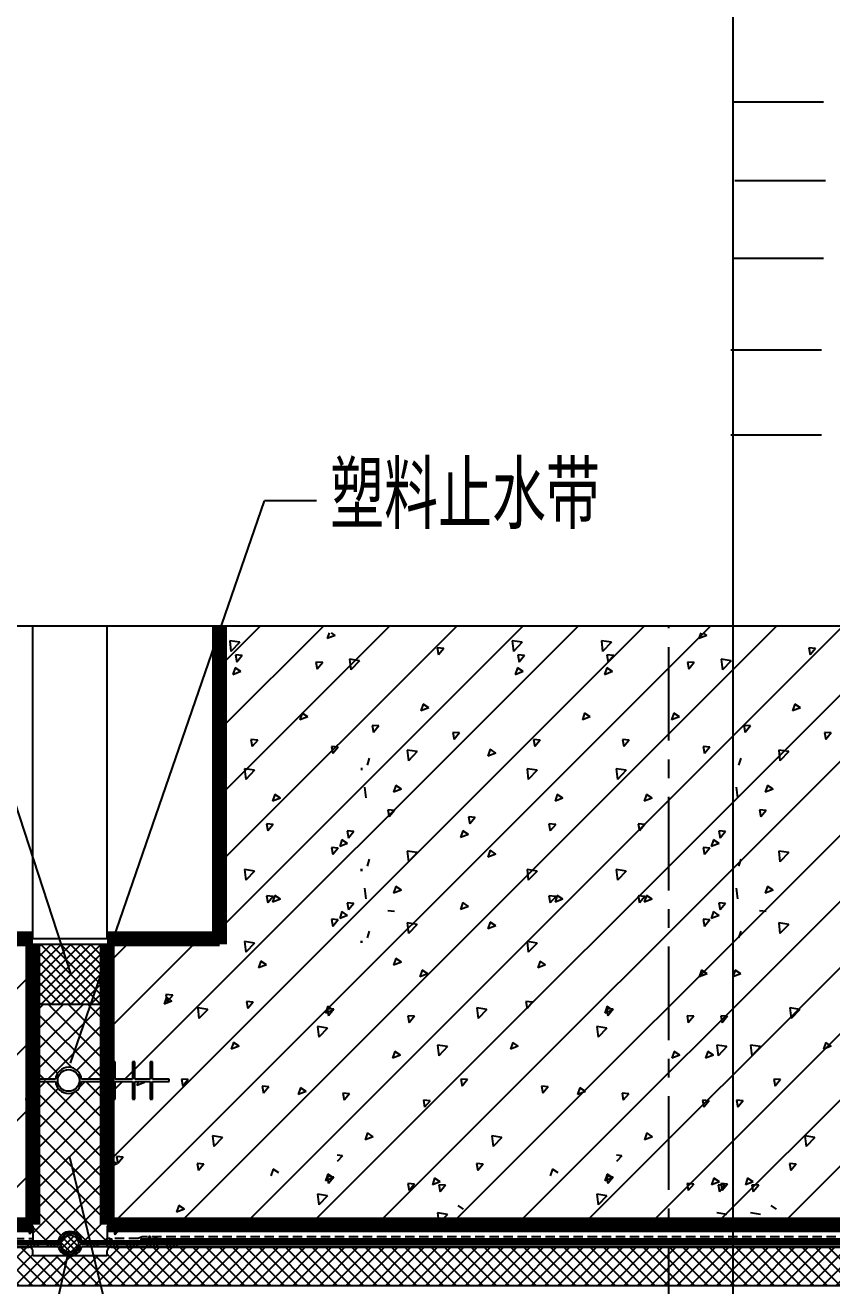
# Model space of a CAD drawing. Extents: x -542930 to 249594, y -301235 to 84515.
# Drawn here: x 184227 to 194995, y -227398 to -210562 of the extents above; entities that cross this region are included whole.
import ezdxf

# ---------------------------------------------------------------- set-up
doc = ezdxf.new("R2010")
doc.units = 0
doc.header["$LTSCALE"] = 1000
doc.header["$MEASUREMENT"] = 0
doc.linetypes.add('CENTER', pattern=[2, 1.25, -0.25, 0.25, -0.25])
doc.linetypes.add('HIDDEN', pattern=[0.375, 0.25, -0.125])
for name, color, linetype in [('A-CH-TEXT', 2, 'CONTINUOUS'), ('A-GRID', 1, 'CENTER'), ('CLOUD', 2, 'CONTINUOUS'), ('DRAW', 7, 'CONTINUOUS'), ('HATCH', 2, 'CONTINUOUS'), ('MEM', 4, 'CONTINUOUS'), ('PUB_DIM', 3, 'CONTINUOUS'), ('TEXT', 7, 'CONTINUOUS'), ('WALL', 255, 'CONTINUOUS')]:
    doc.layers.add(name, color=color, linetype=linetype)
doc.styles.add('HZXY', font='romans.shx', dxfattribs={"width": 0.8, "bigfont": 'hztxt.shx'})

msp = doc.modelspace()

# ---------------------------------------------------------------- hatches: boundary and pattern name
at = {"layer": 'PUB_DIM'}
h = msp.add_hatch(dxfattribs=at)
h.set_pattern_fill('ANSI37', color=256, scale=1000, style=0)
h.set_pattern_definition([(45, (-808568.98, -426327.95), (-88.388348, 88.388348), []), (135, (-808568.98, -426327.95), (-88.388348, -88.388348), [])])
h.paths.add_polyline_path([(179843.006, -226882.702), (176820.792, -226882.702), (176820.792, -227397.702), (184700.152, -227397.702), (184790.764, -226997.702), (184328.898, -226997.702), (184328.898, -226932.702, 0.414213562), (184278.898, -226882.702)])
h.paths.add_polyline_path([(185370.792, -226882.702, 0.414213562), (185320.792, -226932.702), (185320.792, -226997.702), (185137.506, -226997.702), (185233.97, -227397.702), (185320.792, -227397.702), (189901.501, -227397.702), (192820.792, -227397.702), (192820.792, -226882.702)])
h.paths.add_polyline_path([(196548.174, -227397.702), (196548.174, -226882.702), (193673.407, -226882.702), (193673.407, -227397.702)])
h.paths.add_polyline_path([(192820.792, -226882.702), (192820.792, -227397.702), (193673.407, -227397.702), (193673.407, -226882.702)])
h.paths.add_polyline_path([(185137.506, -226997.702), (184842.41, -226997.702, -0.055228438), (184806.557, -226997.702), (184790.764, -226997.702), (184700.152, -227397.702), (185233.97, -227397.702)])

# ---------------------------------------------------------------- linework, layer by layer
at = {"layer": 'A-GRID'}
msp.add_line((192820.792, -234116.717, 0), (192820.792, -218584.071, 0), dxfattribs=at)
at = {"layer": 'CLOUD'}
for p, q in [((184797.676, -226723.75, 0), (184709.615, -226811.81, 0)), ((184876.065, -226733.749, 0), (184719.614, -226890.2, 0)), ((184734.593, -226761.771, 0), (184898.444, -226925.622, 0)), ((184921.994, -226776.209, 0), (184762.074, -226936.128, 0)), ((184787.671, -226726.461, 0), (184933.754, -226872.544, 0)), ((184897.681, -226748.083, 0), (184912.132, -226762.534, 0)), ((184707.654, -226823.221, 0), (184836.994, -226952.561, 0)), ((184938.779, -226847.811, 0), (184833.677, -226952.913, 0))]:
    msp.add_line(p, q, dxfattribs=at)
at = {"layer": 'DRAW'}
for p, q in [((188714.335, -220481.108), (188714.335, -220511.108)), ((193675.495, -220481.108), (193675.495, -220511.108)), ((188714.335, -221829.221), (188714.335, -221859.221)), ((193675.495, -221829.221), (193675.495, -221859.221)), ((188714.335, -222789.115), (188714.335, -222819.115)), ((184257.121, -224640.335), (184257.121, -224405.335)), ((185396.308, -224405.335), (185396.308, -224640.335)), ((185426.308, -224405.335), (185396.308, -224405.335)), ((185426.308, -224640.335), (185426.308, -224405.335)), ((185691.308, -224405.335), (185661.308, -224405.335)), ((185661.308, -224405.335), (185661.308, -224640.335)), ((185691.308, -224640.335), (185691.308, -224405.335)), ((185896.308, -224405.335), (185896.308, -224640.335)), ((185926.308, -224405.335), (185896.308, -224405.335)), ((185926.308, -224640.335), (185926.308, -224405.335)), ((184631.031, -224640.335), (184257.121, -224640.335)), ((184257.121, -224905.335), (184257.121, -224670.335)), ((184257.121, -224670.335), (184631.031, -224670.335)), ((185396.308, -224640.335), (184979.743, -224640.335)), ((184979.743, -224670.335), (185396.308, -224670.335)), ((185396.308, -224670.335), (185396.308, -224905.335)), ((185661.308, -224640.335), (185426.308, -224640.335)), ((185426.308, -224905.335), (185426.308, -224670.335)), ((185426.308, -224670.335), (185661.308, -224670.335)), ((185661.308, -224670.335), (185661.308, -224905.335)), ((185896.308, -224640.335), (185691.308, -224640.335)), ((185691.308, -224905.335), (185691.308, -224670.335)), ((185691.308, -224670.335), (185896.308, -224670.335)), ((185896.308, -224670.335), (185896.308, -224905.335)), ((186147.458, -224640.335), (185926.308, -224640.335)), ((185926.308, -224670.335), (186147.458, -224670.335)), ((185926.308, -224905.335), (185926.308, -224670.335)), ((186147.458, -224670.335), (186147.458, -224640.335)), ((184227.121, -224905.335), (184257.121, -224905.335)), ((185396.308, -224905.335), (185426.308, -224905.335)), ((185661.308, -224905.335), (185691.308, -224905.335)), ((185896.308, -224905.335), (185926.308, -224905.335)), ((172637.325, -226597.702), (184328.898, -226597.702)), ((185320.792, -226597.702), (196548.174, -226597.702)), ((172637.325, -226882.702), (184278.898, -226882.702)), ((184328.898, -226997.702), (184328.898, -226932.702)), ((185320.792, -226997.702), (185320.792, -226932.702)), ((185370.792, -226882.702), (196548.174, -226882.702)), ((185320.792, -226997.702), (184328.898, -226997.702)), ((196548.174, -227397.702), (172637.325, -227397.702))]:
    msp.add_line(p, q, dxfattribs=at)
at = {"layer": 'DRAW', "ltscale": 10}
for p, q in [((186820.792, -222763.469, 0), (182820.792, -222763.469, 0)), ((185320.792, -222838.469), (184328.898, -222838.469)), ((185320.792, -223639.264), (184328.898, -223639.264))]:
    msp.add_line(p, q, dxfattribs=at)
at = {"layer": 'DRAW', "linetype": 'HIDDEN', "ltscale": 0.5}
for p, q in [((183900.721, -226766.128), (184321.863, -226766.128)), ((185737.075, -226766.164), (185338.098, -226766.164)), ((185788.794, -226744.023), (185737.075, -226766.164)), ((196548.174, -226744.023), (185788.794, -226744.023))]:
    msp.add_line(p, q, dxfattribs=at)
at = {"layer": 'DRAW'}
for points in [[(188714.335, -221859.221), (188714.335, -221829.221)], [(193675.495, -221859.221), (193675.495, -221829.221)], [(188714.335, -222819.115), (188714.335, -222789.115)]]:
    msp.add_lwpolyline(points, dxfattribs=at)
msp.add_circle((184805.387, -224655.335, 0), 145, dxfattribs=at)
for centre, radius, start, end in [((184805.387, -224655.335, 0), 175, 4.9171003, 175.0828997), ((184805.387, -224655.335, 0), 175, 184.9171003, 355.0828997), ((184278.898, -226932.702, 0), 50, 0, 90), ((185370.792, -226932.702, 0), 50, 90, 180)]:
    msp.add_arc(centre, radius, start, end, dxfattribs=at)
at = {"layer": 'HATCH', "ltscale": 10}
for p, q in [((192495.413, -218584.071, 0), (185320.792, -225758.691, 0)), ((193379.296, -218584.071, 0), (185380.665, -226582.702, 0)), ((185691.308, -224504.292), (191611.529, -218584.071)), ((186264.549, -226582.702), (194263.18, -218584.071)), ((190875.919, -218584.071, 0), (186820.792, -222639.197, 0)), ((189992.035, -218584.071, 0), (186820.792, -221755.314, 0)), ((187368.891, -218584.071, 0), (186820.792, -219132.169, 0)), ((188211.376, -218584.071, 0), (186820.792, -219974.655, 0)), ((189095.26, -218584.071, 0), (186820.792, -220858.538, 0)), ((195147.063, -218584.071, 0), (187148.432, -226582.702, 0)), ((196030.947, -218584.071, 0), (188032.316, -226582.702, 0)), ((188284.256, -218679.242), (188259.835, -218752.022)), ((188364.891, -218711.733), (188316.721, -218679.242)), ((193245.416, -218679.242), (193220.995, -218752.022)), ((193326.051, -218711.733), (193277.881, -218679.242)), ((186957.13, -218782.051), (186973.703, -218924.505)), ((187090.564, -218802.769), (186957.159, -218782.079)), ((187090.564, -218802.769), (186973.731, -218924.534)), ((188364.891, -218711.733), (188259.864, -218752.049)), ((190727.354, -218782.051), (190743.927, -218924.505)), ((190860.788, -218802.769), (190727.383, -218782.079)), ((190860.788, -218802.769), (190743.955, -218924.534)), ((191918.29, -218782.051), (191934.862, -218924.505)), ((192051.724, -218802.769), (191918.318, -218782.079)), ((192051.724, -218802.769), (191934.891, -218924.534)), ((193326.051, -218711.733), (193221.023, -218752.049)), ((187032.633, -218972.846), (187049.977, -219066.87)), ((187122.319, -218980.719), (187032.662, -218972.875)), ((187122.319, -218980.719), (187050.006, -219066.899)), ((188557.992, -219030.33), (188574.564, -219172.785)), ((188691.425, -219051.048), (188558.02, -219030.358)), ((196548.174, -218950.727, 0), (188916.199, -226582.702, 0)), ((189726.967, -218878.717), (189744.311, -218972.741)), ((189816.653, -218886.591), (189726.995, -218878.747)), ((189816.653, -218886.591), (189744.339, -218972.771)), ((190802.857, -218972.846), (190820.201, -219066.87)), ((190892.543, -218980.719), (190802.886, -218972.875)), ((190892.543, -218980.719), (190820.23, -219066.899)), ((191993.793, -218972.846), (192011.137, -219066.87)), ((192083.479, -218980.719), (191993.821, -218972.875)), ((192083.479, -218980.719), (192011.165, -219066.899)), ((193519.151, -219030.33), (193535.724, -219172.785)), ((193652.585, -219051.048), (193519.18, -219030.358)), ((194688.127, -218878.717), (194705.471, -218972.741)), ((194777.812, -218886.591), (194688.155, -218878.747)), ((194777.813, -218886.591), (194705.499, -218972.771)), ((187029.916, -219145.174), (186999.502, -219235.817)), ((187104.558, -219195.53), (186999.53, -219235.846)), ((187104.558, -219195.53), (187029.944, -219145.202)), ((188108.523, -219066.975), (188125.867, -219160.999)), ((188198.209, -219074.847), (188108.552, -219067.003)), ((188198.209, -219074.847), (188125.896, -219161.027)), ((188691.425, -219051.048), (188574.593, -219172.812)), ((190800.14, -219145.174), (190769.725, -219235.817)), ((190874.782, -219195.53), (190769.754, -219235.846)), ((190874.782, -219195.53), (190800.168, -219145.202)), ((191991.076, -219145.174), (191960.661, -219235.817)), ((192065.717, -219195.53), (191960.69, -219235.846)), ((192065.717, -219195.53), (191991.104, -219145.202)), ((193069.683, -219066.975), (193087.027, -219160.999)), ((193159.369, -219074.847), (193069.712, -219067.003)), ((193159.369, -219074.847), (193087.056, -219161.027)), ((193652.585, -219051.048), (193535.752, -219172.812)), ((189539.806, -219628.969), (189509.391, -219719.613)), ((189614.448, -219679.326), (189509.42, -219719.643)), ((189614.448, -219679.326), (189539.835, -219628.999)), ((194500.966, -219628.969), (194470.551, -219719.613)), ((194575.608, -219679.326), (194470.58, -219719.643)), ((194575.608, -219679.326), (194500.994, -219628.999)), ((187925.276, -219749.103), (187894.862, -219839.746)), ((187999.918, -219799.458), (187894.891, -219839.774)), ((187999.918, -219799.458), (187925.305, -219749.131)), ((191695.5, -219749.103), (191665.086, -219839.746)), ((191770.142, -219799.458), (191665.114, -219839.774)), ((191770.142, -219799.458), (191695.529, -219749.131)), ((192886.436, -219749.103), (192856.021, -219839.746)), ((192961.078, -219799.458), (192856.05, -219839.774)), ((192961.078, -219799.458), (192886.465, -219749.131)), ((188859.203, -219912.876), (188876.547, -220006.9)), ((188948.89, -219920.751), (188859.232, -219912.907)), ((188948.89, -219920.751), (188876.576, -220006.931)), ((196548.174, -219937.873, 0), (189889.711, -226596.336, 0)), ((189935.093, -220007.005), (189952.437, -220101.029)), ((190024.78, -220014.879), (189935.122, -220007.035)), ((190024.78, -220014.879), (189952.466, -220101.059)), ((193820.363, -219912.876), (193837.706, -220006.9)), ((193910.049, -219920.751), (193820.392, -219912.907)), ((193910.049, -219920.751), (193837.736, -220006.931)), ((194896.253, -220007.005), (194913.597, -220101.029)), ((194985.939, -220014.879), (194896.282, -220007.035)), ((194985.94, -220014.879), (194913.626, -220101.059)), ((187240.759, -220101.134), (187258.103, -220195.158)), ((187330.446, -220109.007), (187240.789, -220101.163)), ((187330.446, -220109.007), (187258.133, -220195.187)), ((188316.65, -220195.263), (188333.993, -220289.287)), ((188406.336, -220203.135), (188316.679, -220195.291)), ((188406.336, -220203.135), (188334.023, -220289.315)), ((191010.983, -220101.134), (191028.327, -220195.158)), ((191100.67, -220109.007), (191011.013, -220101.163)), ((191100.67, -220109.007), (191028.357, -220195.187)), ((192201.919, -220101.134), (192219.263, -220195.158)), ((192291.606, -220109.007), (192201.948, -220101.163)), ((192291.606, -220109.007), (192219.292, -220195.187)), ((193277.809, -220195.263), (193295.153, -220289.287)), ((193367.496, -220203.135), (193277.839, -220195.291)), ((193367.496, -220203.135), (193295.183, -220289.315)), ((188820.636, -220353.032), (188790.222, -220443.675)), ((189325.36, -220243.227), (189341.933, -220385.682)), ((189458.795, -220263.947), (189325.39, -220243.257)), ((189458.795, -220263.947), (189341.962, -220385.712)), ((190435.166, -220232.898), (190404.752, -220323.542)), ((190509.809, -220283.255), (190404.781, -220323.571)), ((190509.809, -220283.255), (190435.195, -220232.927)), ((193781.796, -220353.032), (193751.381, -220443.675)), ((194286.52, -220243.227), (194303.092, -220385.682)), ((194419.955, -220263.947), (194286.549, -220243.257)), ((194419.955, -220263.947), (194303.122, -220385.712)), ((187155.998, -220491.507), (187172.57, -220633.962)), ((187289.433, -220512.225), (187156.027, -220491.536)), ((187289.433, -220512.225), (187172.6, -220633.99)), ((190926.222, -220491.507), (190942.794, -220633.962)), ((191059.656, -220512.225), (190926.251, -220491.536)), ((191059.656, -220512.225), (190942.824, -220633.99)), ((192117.157, -220491.507), (192133.73, -220633.962)), ((192250.592, -220512.225), (192117.187, -220491.536)), ((192250.592, -220512.225), (192133.759, -220633.99)), ((189174.832, -220716.694), (189144.418, -220807.338)), ((189249.475, -220767.052), (189174.862, -220716.724)), ((194135.992, -220716.694), (194105.577, -220807.338)), ((194210.635, -220767.052), (194136.021, -220716.724)), ((187560.302, -220836.828), (187529.888, -220927.471)), ((187634.945, -220887.183), (187529.918, -220927.5)), ((187634.945, -220887.183), (187560.332, -220836.856)), ((188756.859, -220739.787), (188773.431, -220882.241)), ((189249.475, -220767.052), (189144.447, -220807.368)), ((196548.174, -220821.756, 0), (190773.595, -226596.336, 0)), ((191330.526, -220836.828), (191300.112, -220927.471)), ((191405.169, -220887.183), (191300.141, -220927.5)), ((191405.169, -220887.183), (191330.556, -220836.856)), ((192521.462, -220836.828), (192491.047, -220927.471)), ((192596.105, -220887.183), (192491.077, -220927.5)), ((192596.105, -220887.183), (192521.492, -220836.856)), ((193718.019, -220739.787), (193734.591, -220882.241)), ((194210.635, -220767.052), (194105.607, -220807.368)), ((189067.329, -221041.165), (189084.673, -221135.189)), ((189157.017, -221049.039), (189067.359, -221041.195)), ((189157.017, -221049.039), (189084.703, -221135.219)), ((194028.489, -221041.165), (194045.833, -221135.189)), ((194118.176, -221049.039), (194028.519, -221041.195)), ((194118.176, -221049.039), (194045.863, -221135.219)), ((187448.886, -221229.423), (187466.229, -221323.447)), ((187538.573, -221237.295), (187448.916, -221229.451)), ((190143.219, -221135.294), (190160.563, -221229.318)), ((190232.907, -221143.167), (190143.249, -221135.323)), ((190232.907, -221143.167), (190160.593, -221229.347)), ((191219.109, -221229.423), (191236.453, -221323.447)), ((191308.797, -221237.295), (191219.14, -221229.451)), ((192410.045, -221229.423), (192427.389, -221323.447)), ((192499.733, -221237.295), (192410.075, -221229.451)), ((187538.573, -221237.295), (187466.26, -221323.475)), ((188524.776, -221323.552), (188542.12, -221417.576)), ((188614.463, -221331.424), (188524.806, -221323.58)), ((188614.463, -221331.424), (188542.15, -221417.604)), ((190070.192, -221320.623), (190039.778, -221411.267)), ((190144.836, -221370.98), (190039.808, -221411.296)), ((190144.836, -221370.98), (190070.222, -221320.652)), ((191308.797, -221237.295), (191236.484, -221323.475)), ((192499.733, -221237.295), (192427.419, -221323.475)), ((193485.935, -221323.552), (193503.279, -221417.576)), ((193575.623, -221331.424), (193485.966, -221323.58)), ((193575.623, -221331.424), (193503.31, -221417.604)), ((188316.65, -221543.377), (188333.993, -221637.401)), ((188406.336, -221551.248), (188316.679, -221543.404)), ((188406.336, -221551.248), (188334.023, -221637.428)), ((188455.662, -221440.757), (188425.248, -221531.4)), ((188530.306, -221491.111), (188425.278, -221531.428)), ((188530.306, -221491.111), (188455.693, -221440.784)), ((193277.809, -221543.377), (193295.153, -221637.401)), ((193367.496, -221551.248), (193277.839, -221543.404)), ((193367.496, -221551.248), (193295.183, -221637.428)), ((193416.822, -221440.757), (193386.408, -221531.4)), ((193491.466, -221491.111), (193386.438, -221531.428)), ((193491.466, -221491.111), (193416.852, -221440.784)), ((188820.636, -221701.145), (188790.222, -221791.789)), ((189325.36, -221591.341), (189341.933, -221733.795)), ((189458.795, -221612.06), (189325.39, -221591.37)), ((189458.795, -221612.06), (189341.962, -221733.825)), ((190435.166, -221581.012), (190404.752, -221671.655)), ((190509.809, -221631.368), (190404.781, -221671.684)), ((190509.809, -221631.368), (190435.195, -221581.041)), ((196548.174, -221705.64, 0), (191657.478, -226596.336, 0)), ((193781.796, -221701.145), (193751.381, -221791.789)), ((194286.52, -221591.341), (194303.092, -221733.795)), ((194419.955, -221612.06), (194286.549, -221591.37)), ((194419.955, -221612.06), (194303.122, -221733.825)), ((187155.998, -221839.62), (187172.57, -221982.075)), ((187289.433, -221860.339), (187156.027, -221839.649)), ((187289.433, -221860.339), (187172.6, -221982.103)), ((190926.222, -221839.62), (190942.794, -221982.075)), ((191059.656, -221860.339), (190926.251, -221839.649)), ((191059.656, -221860.339), (190942.824, -221982.103)), ((192117.157, -221839.62), (192133.73, -221982.075)), ((192250.592, -221860.339), (192117.187, -221839.649)), ((192250.592, -221860.339), (192133.759, -221982.103)), ((189174.832, -222064.807), (189144.418, -222155.451)), ((189249.475, -222115.165), (189174.862, -222064.837)), ((194135.992, -222064.807), (194105.577, -222155.451)), ((194210.635, -222115.165), (194136.021, -222064.837)), ((187448.886, -222189.317), (187466.229, -222283.341)), ((187538.573, -222197.19), (187448.916, -222189.346)), ((187538.573, -222197.19), (187466.26, -222283.37)), ((187560.302, -222184.941), (187529.888, -222275.584)), ((187634.945, -222235.296), (187529.918, -222275.613)), ((187634.945, -222235.296), (187560.332, -222184.969)), ((188756.859, -222087.9), (188773.431, -222230.354)), ((189249.475, -222115.165), (189144.447, -222155.481)), ((191219.109, -222189.317), (191236.453, -222283.341)), ((191308.797, -222197.19), (191219.14, -222189.346)), ((191308.797, -222197.19), (191236.484, -222283.37)), ((191330.526, -222184.941), (191300.112, -222275.584)), ((191405.169, -222235.296), (191300.141, -222275.613)), ((191405.169, -222235.296), (191330.556, -222184.969)), ((192410.045, -222189.317), (192427.389, -222283.341)), ((192499.733, -222197.19), (192410.075, -222189.346)), ((192499.733, -222197.19), (192427.419, -222283.37)), ((192521.462, -222184.941), (192491.047, -222275.584)), ((192596.105, -222235.296), (192491.077, -222275.613)), ((192596.105, -222235.296), (192521.492, -222184.969)), ((193718.019, -222087.9), (193734.591, -222230.354)), ((194210.635, -222115.165), (194105.607, -222155.481)), ((188455.662, -222400.651), (188425.248, -222491.295)), ((188530.306, -222451.006), (188455.693, -222400.678)), ((188524.776, -222283.446), (188542.12, -222377.47)), ((188614.463, -222291.318), (188524.806, -222283.474)), ((188614.463, -222291.318), (188542.15, -222377.498)), ((189157.017, -222397.152), (189067.359, -222389.308)), ((190070.192, -222280.518), (190039.778, -222371.161)), ((190144.836, -222330.874), (190039.808, -222371.191)), ((190144.836, -222330.874), (190070.222, -222280.547)), ((193416.822, -222400.651), (193386.408, -222491.295)), ((193491.466, -222451.006), (193416.852, -222400.678)), ((193485.935, -222283.446), (193503.279, -222377.47)), ((193575.623, -222291.318), (193485.966, -222283.474)), ((193575.623, -222291.318), (193503.31, -222377.498)), ((194118.176, -222397.152), (194028.519, -222389.308)), ((188316.65, -222503.271), (188333.993, -222597.295)), ((188406.336, -222511.143), (188316.679, -222503.299)), ((188406.336, -222511.143), (188334.023, -222597.323)), ((188530.306, -222451.006), (188425.278, -222491.322)), ((189325.36, -222551.235), (189341.933, -222693.69)), ((189458.795, -222571.954), (189325.39, -222551.264)), ((189458.795, -222571.954), (189341.962, -222693.719)), ((190435.166, -222540.906), (190404.752, -222631.55)), ((190509.809, -222591.262), (190435.195, -222540.935)), ((193277.809, -222503.271), (193295.153, -222597.295)), ((193367.496, -222511.143), (193277.839, -222503.299)), ((193367.496, -222511.143), (193295.183, -222597.323)), ((193491.466, -222451.006), (193386.438, -222491.322)), ((194286.52, -222551.235), (194303.092, -222693.69)), ((194419.955, -222571.954), (194286.549, -222551.264)), ((194419.955, -222571.954), (194303.122, -222693.719)), ((188820.636, -222661.039), (188790.222, -222751.683)), ((190509.809, -222591.262), (190404.781, -222631.579)), ((196548.174, -222589.523, 0), (192541.362, -226596.336, 0)), ((193781.796, -222661.039), (193751.381, -222751.683)), ((180961.248, -226582.702), (184705.481, -222838.469)), ((186473.248, -222838.469, 0), (185320.792, -223990.924, 0)), ((185589.364, -222838.469, 0), (185320.792, -223107.041, 0)), ((187155.998, -222799.514), (187172.57, -222941.969)), ((187289.433, -222820.233), (187156.027, -222799.543)), ((187289.433, -222820.233), (187172.6, -222941.998)), ((190926.222, -222799.514), (190942.794, -222941.969)), ((191059.656, -222820.233), (190926.251, -222799.543)), ((191059.656, -222820.233), (190942.824, -222941.998)), ((187371.862, -223060.872, 0), (187341.447, -223151.515, 0)), ((187446.504, -223111.223, 0), (187371.89, -223060.896, 0)), ((189174.832, -223024.702), (189144.418, -223115.345)), ((189249.475, -223075.059), (189144.447, -223115.375)), ((189249.475, -223075.059), (189174.862, -223024.732)), ((191099.856, -223060.872, 0), (191069.441, -223151.515, 0)), ((191174.498, -223111.223, 0), (191099.884, -223060.896, 0)), ((187446.504, -223111.223, 0), (187341.476, -223151.54, 0)), ((189527.556, -223181.005, 0), (189497.141, -223271.649, 0)), ((189602.198, -223231.355, 0), (189497.17, -223271.671, 0)), ((189602.198, -223231.355, 0), (189527.584, -223181.028, 0)), ((191174.498, -223111.223, 0), (191069.47, -223151.54, 0)), ((193255.55, -223181.005, 0), (193225.136, -223271.649, 0)), ((193330.192, -223231.355, 0), (193225.164, -223271.671, 0)), ((193330.192, -223231.355, 0), (193255.578, -223181.028, 0)), ((193706.28, -223181.005, 0), (193675.865, -223271.649, 0)), ((193780.921, -223231.355, 0), (193675.894, -223271.671, 0)), ((193780.921, -223231.355, 0), (193706.308, -223181.028, 0)), ((186111.528, -223544.667, 0), (186081.114, -223635.311, 0)), ((186106.418, -223508.589, 0), (186123.762, -223602.613, 0)), ((186196.104, -223516.459, 0), (186106.447, -223508.615, 0)), ((186186.17, -223595.02, 0), (186111.557, -223544.693, 0)), ((186196.104, -223516.459, 0), (186123.791, -223602.639, 0)), ((196548.174, -223473.407, 0), (193411.611, -226609.97, 0)), ((186186.17, -223595.02, 0), (186081.142, -223635.336, 0)), ((186529.938, -223686.116, 0), (186546.511, -223828.571, 0)), ((186663.373, -223706.832, 0), (186529.967, -223686.142, 0)), ((186663.373, -223706.832, 0), (186546.54, -223828.596, 0)), ((187182.308, -223602.718, 0), (187199.652, -223696.742, 0)), ((187271.994, -223610.587, 0), (187182.337, -223602.743, 0)), ((187271.994, -223610.587, 0), (187199.681, -223696.767, 0)), ((188267.222, -223664.801, 0), (188236.808, -223755.444, 0)), ((188341.864, -223715.152, 0), (188236.836, -223755.468, 0)), ((188258.198, -223696.847, 0), (188275.542, -223790.871, 0)), ((188347.885, -223704.715, 0), (188258.227, -223696.871, 0)), ((188341.864, -223715.152, 0), (188267.251, -223664.824, 0)), ((188347.885, -223704.715, 0), (188275.571, -223790.895, 0)), ((190257.932, -223686.116, 0), (190274.505, -223828.571, 0)), ((190391.367, -223706.832, 0), (190257.961, -223686.142, 0)), ((190391.367, -223706.832, 0), (190274.534, -223828.596, 0)), ((190910.302, -223602.718, 0), (190927.646, -223696.742, 0)), ((190999.988, -223610.587, 0), (190910.331, -223602.743, 0)), ((190999.989, -223610.587, 0), (190927.675, -223696.767, 0)), ((191995.216, -223664.801, 0), (191964.802, -223755.444, 0)), ((192069.858, -223715.152, 0), (191964.83, -223755.468, 0)), ((191986.192, -223696.847, 0), (192003.536, -223790.871, 0)), ((192075.879, -223704.715, 0), (191986.221, -223696.871, 0)), ((192069.858, -223715.152, 0), (191995.245, -223664.824, 0)), ((192075.879, -223704.715, 0), (192003.565, -223790.895, 0)), ((194436.656, -223686.116, 0), (194453.228, -223828.571, 0)), ((194570.09, -223706.832, 0), (194436.685, -223686.142, 0)), ((194570.09, -223706.832, 0), (194453.257, -223828.596, 0)), ((189334.089, -223790.976, 0), (189351.432, -223885, 0)), ((189423.775, -223798.843, 0), (189334.117, -223790.999, 0)), ((189423.775, -223798.843, 0), (189351.461, -223885.023, 0)), ((193062.083, -223790.976, 0), (193079.426, -223885, 0)), ((193151.769, -223798.843, 0), (193062.112, -223790.999, 0)), ((193151.769, -223798.843, 0), (193079.455, -223885.023, 0)), ((193512.812, -223790.976, 0), (193530.156, -223885, 0)), ((193602.499, -223798.843, 0), (193512.841, -223790.999, 0)), ((193602.499, -223798.843, 0), (193530.185, -223885.023, 0)), ((188130.8, -223934.396, 0), (188147.372, -224076.851, 0)), ((188264.234, -223955.11, 0), (188130.829, -223934.42, 0)), ((188264.234, -223955.11, 0), (188147.401, -224076.875, 0)), ((191858.794, -223934.396, 0), (191875.366, -224076.851, 0)), ((191992.228, -223955.11, 0), (191858.823, -223934.42, 0)), ((191992.228, -223955.11, 0), (191875.395, -224076.875, 0)), ((184328.898, -224098.936, 0), (184007.121, -224420.712, 0)), ((187006.888, -224148.596, 0), (186976.474, -224239.24, 0)), ((187081.531, -224198.948, 0), (186976.503, -224239.265, 0)), ((187081.531, -224198.948, 0), (187006.917, -224148.621, 0)), ((189731.661, -224182.675, 0), (189748.233, -224325.13, 0)), ((189865.096, -224203.389, 0), (189731.691, -224182.699, 0)), ((189865.096, -224203.389, 0), (189748.263, -224325.154, 0)), ((190734.882, -224148.596, 0), (190704.468, -224239.24, 0)), ((190809.525, -224198.948, 0), (190704.497, -224239.265, 0)), ((190809.525, -224198.948, 0), (190734.911, -224148.621, 0)), ((193459.655, -224182.675, 0), (193476.227, -224325.13, 0)), ((193593.09, -224203.389, 0), (193459.685, -224182.699, 0)), ((193593.09, -224203.389, 0), (193476.257, -224325.154, 0)), ((193910.385, -224182.675, 0), (193926.957, -224325.13, 0)), ((194043.819, -224203.389, 0), (193910.414, -224182.699, 0)), ((194043.819, -224203.389, 0), (193926.987, -224325.154, 0)), ((194913.606, -224148.596, 0), (194883.191, -224239.24, 0)), ((194988.248, -224198.948, 0), (194883.22, -224239.265, 0)), ((194988.248, -224198.948, 0), (194913.635, -224148.621, 0)), ((189162.582, -224268.73, 0), (189132.168, -224359.373, 0)), ((189237.225, -224319.08, 0), (189132.197, -224359.396, 0)), ((189237.225, -224319.08, 0), (189162.611, -224268.753, 0)), ((192890.576, -224268.73, 0), (192860.162, -224359.373, 0)), ((192965.219, -224319.08, 0), (192860.191, -224359.396, 0)), ((192965.219, -224319.08, 0), (192890.605, -224268.753, 0)), ((193341.306, -224268.73, 0), (193310.891, -224359.373, 0)), ((193415.948, -224319.08, 0), (193310.921, -224359.396, 0)), ((193415.948, -224319.08, 0), (193341.335, -224268.753, 0)), ((196548.174, -224357.29, 0), (194295.494, -226609.97, 0)), ((185555.266, -224640.335), (185661.308, -224534.292)), ((185426.308, -224769.292), (185525.266, -224670.335)), ((185733.823, -224670.335, 0), (185716.14, -224723.036, 0)), ((185821.197, -224682.745, 0), (185716.169, -224723.061, 0)), ((185746.554, -224632.392, 0), (185743.889, -224640.335, 0)), ((185758.321, -224640.335, 0), (185746.584, -224632.418, 0)), ((185821.197, -224682.745, 0), (185802.798, -224670.335, 0)), ((186314.544, -224636.878, 0), (186331.888, -224730.902, 0)), ((186404.231, -224644.747, 0), (186314.574, -224636.903, 0)), ((186404.231, -224644.747, 0), (186331.918, -224730.927, 0)), ((187390.434, -224731.007, 0), (187407.778, -224825.031, 0)), ((187480.121, -224738.875, 0), (187390.464, -224731.031, 0)), ((187480.121, -224738.875, 0), (187407.808, -224825.055, 0)), ((187902.248, -224752.525, 0), (187871.834, -224843.169, 0)), ((187976.891, -224802.877, 0), (187902.278, -224752.549, 0)), ((190042.538, -224636.878, 0), (190059.882, -224730.902, 0)), ((190132.225, -224644.747, 0), (190042.568, -224636.903, 0)), ((190132.225, -224644.747, 0), (190059.912, -224730.927, 0)), ((191118.428, -224731.007, 0), (191135.772, -224825.031, 0)), ((191208.115, -224738.875, 0), (191118.458, -224731.031, 0)), ((191208.116, -224738.875, 0), (191135.802, -224825.055, 0)), ((191630.242, -224752.525, 0), (191599.828, -224843.169, 0)), ((191704.885, -224802.877, 0), (191630.272, -224752.549, 0)), ((194221.262, -224636.878, 0), (194238.606, -224730.902, 0)), ((194310.949, -224644.747, 0), (194221.291, -224636.903, 0)), ((194310.949, -224644.747, 0), (194238.635, -224730.927, 0)), ((185320.792, -224874.808), (185396.308, -224799.292)), ((187976.891, -224802.877, 0), (187871.863, -224843.193, 0)), ((188466.324, -224825.136, 0), (188483.668, -224919.16, 0)), ((188556.012, -224833.003, 0), (188466.354, -224825.159, 0)), ((188556.012, -224833.003, 0), (188483.698, -224919.183, 0)), ((189542.215, -224919.265, 0), (189559.559, -225013.289, 0)), ((189631.902, -224927.132, 0), (189542.244, -224919.288, 0)), ((189631.902, -224927.132, 0), (189559.588, -225013.312, 0)), ((191704.885, -224802.877, 0), (191599.857, -224843.193, 0)), ((192194.319, -224825.136, 0), (192211.662, -224919.16, 0)), ((192284.006, -224833.003, 0), (192194.348, -224825.159, 0)), ((192284.006, -224833.003, 0), (192211.692, -224919.183, 0)), ((193270.209, -224919.265, 0), (193287.553, -225013.289, 0)), ((193359.896, -224927.132, 0), (193270.239, -224919.288, 0)), ((193359.896, -224927.132, 0), (193287.582, -225013.312, 0)), ((193720.938, -224919.265, 0), (193738.282, -225013.289, 0)), ((193810.626, -224927.132, 0), (193720.968, -224919.288, 0)), ((193810.626, -224927.132, 0), (193738.312, -225013.312, 0)), ((184328.898, -224982.819, 0), (182729.015, -226582.702, 0)), ((186728.806, -225395.573, 0), (186745.378, -225538.027, 0)), ((186862.241, -225416.288, 0), (186728.836, -225395.598, 0)), ((186862.241, -225416.288, 0), (186745.408, -225538.053, 0)), ((188797.608, -225356.454, 0), (188767.194, -225447.098, 0)), ((188872.252, -225406.805, 0), (188767.224, -225447.121, 0)), ((188872.252, -225406.805, 0), (188797.638, -225356.478, 0)), ((190456.8, -225395.573, 0), (190473.372, -225538.027, 0)), ((190590.235, -225416.288, 0), (190456.83, -225395.598, 0)), ((190590.235, -225416.288, 0), (190473.402, -225538.053, 0)), ((192525.602, -225356.454, 0), (192495.188, -225447.098, 0)), ((192600.246, -225406.805, 0), (192495.218, -225447.121, 0)), ((192600.246, -225406.805, 0), (192525.632, -225356.478, 0)), ((194635.523, -225395.573, 0), (194652.096, -225538.027, 0)), ((194768.959, -225416.288, 0), (194635.554, -225395.598, 0)), ((194768.959, -225416.288, 0), (194652.126, -225538.053, 0)), ((185381.58, -225720.117, 0), (185351.166, -225810.761, 0)), ((185456.224, -225770.47, 0), (185351.196, -225810.787, 0)), ((185456.224, -225770.47, 0), (185381.611, -225720.143, 0)), ((185446.78, -225671.037, 0), (185464.124, -225765.061, 0)), ((185536.468, -225678.907, 0), (185446.81, -225671.063, 0)), ((185536.468, -225678.907, 0), (185464.154, -225765.087, 0)), ((186522.67, -225765.166, 0), (186540.014, -225859.19, 0)), ((186612.358, -225773.035, 0), (186522.701, -225765.191, 0)), ((186612.358, -225773.035, 0), (186540.045, -225859.215, 0)), ((188463.103, -225664.567, 0), (188391.639, -225653.483, 0)), ((188463.103, -225664.567, 0), (188391.639, -225739.047, 0)), ((190250.664, -225765.166, 0), (190268.008, -225859.19, 0)), ((190340.352, -225773.035, 0), (190250.695, -225765.191, 0)), ((190340.352, -225773.035, 0), (190268.039, -225859.215, 0)), ((192191.097, -225664.567, 0), (192119.633, -225653.483, 0)), ((192191.097, -225664.567, 0), (192119.633, -225739.047, 0)), ((194429.388, -225765.166, 0), (194446.732, -225859.19, 0)), ((194519.076, -225773.035, 0), (194429.418, -225765.191, 0)), ((194519.076, -225773.035, 0), (194446.762, -225859.215, 0)), ((183612.898, -226582.702), (184328.898, -225866.702)), ((187537.274, -225840.25, 0), (187506.86, -225930.894, 0)), ((187611.918, -225890.602, 0), (187537.305, -225840.274, 0)), ((188267.222, -225905.82, 0), (188236.808, -225996.464, 0)), ((188258.198, -225937.867, 0), (188275.542, -226031.891, 0)), ((188347.885, -225945.735, 0), (188258.227, -225937.891, 0)), ((188341.864, -225956.171, 0), (188267.251, -225905.844, 0)), ((191265.268, -225840.25, 0), (191234.854, -225930.894, 0)), ((191339.912, -225890.602, 0), (191265.299, -225840.274, 0)), ((191995.216, -225905.82, 0), (191964.802, -225996.464, 0)), ((191986.192, -225937.867, 0), (192003.536, -226031.891, 0)), ((192075.879, -225945.735, 0), (191986.221, -225937.891, 0)), ((192069.858, -225956.171, 0), (191995.245, -225905.844, 0)), ((188341.864, -225956.171, 0), (188236.836, -225996.488, 0)), ((188347.885, -225945.735, 0), (188275.571, -226031.915, 0)), ((189334.089, -226031.996, 0), (189351.432, -226126.02, 0)), ((189423.775, -226039.863, 0), (189334.117, -226032.019, 0)), ((189423.775, -226039.863, 0), (189351.461, -226126.043, 0)), ((189692.968, -225960.383, 0), (189662.554, -226051.027, 0)), ((189767.612, -226010.733, 0), (189662.585, -226051.05, 0)), ((189767.612, -226010.733, 0), (189692.999, -225960.406, 0)), ((189750.341, -226047.553, 0), (189767.685, -226141.577, 0)), ((189840.029, -226055.42, 0), (189750.371, -226047.576, 0)), ((189840.029, -226055.42, 0), (189767.715, -226141.6, 0)), ((192069.858, -225956.171, 0), (191964.83, -225996.488, 0)), ((192075.879, -225945.735, 0), (192003.565, -226031.915, 0)), ((193062.083, -226031.996, 0), (193079.426, -226126.02, 0)), ((193151.769, -226039.863, 0), (193062.112, -226032.019, 0)), ((193151.769, -226039.863, 0), (193079.455, -226126.043, 0)), ((193420.962, -225960.383, 0), (193390.548, -226051.027, 0)), ((193495.606, -226010.733, 0), (193390.579, -226051.05, 0)), ((193495.606, -226010.733, 0), (193420.993, -225960.406, 0)), ((193478.335, -226047.553, 0), (193495.679, -226141.577, 0)), ((193568.023, -226055.42, 0), (193478.366, -226047.576, 0)), ((193568.023, -226055.42, 0), (193495.709, -226141.6, 0)), ((193512.812, -226031.996, 0), (193530.156, -226126.02, 0)), ((193602.499, -226039.863, 0), (193512.841, -226032.019, 0)), ((193602.499, -226039.863, 0), (193530.185, -226126.043, 0)), ((193871.692, -225960.383, 0), (193841.278, -226051.027, 0)), ((193946.336, -226010.733, 0), (193841.308, -226051.05, 0)), ((193946.336, -226010.733, 0), (193871.723, -225960.406, 0)), ((193929.064, -226047.553, 0), (193946.408, -226141.577, 0)), ((194018.753, -226055.42, 0), (193929.095, -226047.576, 0)), ((194018.753, -226055.42, 0), (193946.439, -226141.6, 0)), ((188130.8, -226175.415, 0), (188147.372, -226317.87, 0)), ((188264.234, -226196.13, 0), (188130.829, -226175.44, 0)), ((188264.234, -226196.13, 0), (188147.401, -226317.895, 0)), ((191858.794, -226175.415, 0), (191875.366, -226317.87, 0)), ((191992.228, -226196.13, 0), (191858.823, -226175.44, 0)), ((191992.228, -226196.13, 0), (191875.395, -226317.895, 0)), ((186276.94, -226324.046, 0), (186246.526, -226414.69, 0)), ((186351.585, -226374.398, 0), (186246.557, -226414.715, 0)), ((186351.585, -226374.398, 0), (186276.971, -226324.071, 0)), ((189731.661, -226423.695, 0), (189748.233, -226566.15, 0)), ((189865.096, -226444.408, 0), (189731.691, -226423.718, 0)), ((189865.096, -226444.408, 0), (189748.263, -226566.173, 0)), ((190079.579, -226374.398, 0), (190004.965, -226324.071, 0)), ((193593.09, -226444.408, 0), (193459.685, -226423.718, 0)), ((194043.819, -226444.408, 0), (193910.414, -226423.718, 0)), ((194258.302, -226374.398, 0), (194183.689, -226324.071, 0)), ((184328.898, -226597.702, 0), (184328.898, -226797.702, 0)), ((185320.792, -226597.702, 0), (185320.792, -226797.702, 0)), ((186295.788, -226597.702, 0), (186294.887, -226600.387, 0)), ((186301.979, -226597.702, 0), (186294.918, -226600.412, 0)), ((189162.582, -226509.749, 0), (189132.168, -226600.393, 0)), ((189237.225, -226560.099, 0), (189132.197, -226600.416, 0)), ((189237.225, -226560.099, 0), (189162.611, -226509.772, 0)), ((184280.158, -226679.049, 0), (184285.939, -226710.391, 0)), ((184310.075, -226681.691, 0), (184280.189, -226679.076, 0)), ((184310.075, -226681.691, 0), (184285.97, -226710.418, 0)), ((184699.645, -226777.586, 0), (184654.53, -226822.702, 0)), ((184728.918, -226704.119, 0), (184692.699, -226740.338, 0)), ((184802.644, -226674.587, 0), (184766.166, -226711.065, 0)), ((184846.776, -226674.649, 0), (184823.305, -226698.121, 0)), ((184936.358, -226717.65, 0), (184918.673, -226735.335, 0)), ((184956.936, -226741.266, 0), (184938.97, -226759.232, 0)), ((184973.046, -226769.351, 0), (184953.87, -226788.526, 0)), ((185356.048, -226773.178, 0), (185360.571, -226797.702, 0)), ((185385.965, -226775.819, 0), (185356.079, -226773.204, 0)), ((185385.965, -226775.819, 0), (185367.603, -226797.702, 0)), ((185415.748, -226670.543, 0), (185421.273, -226718.028, 0)), ((185460.248, -226677.466, 0), (185415.78, -226670.569, 0)), ((185460.248, -226677.466, 0), (185421.304, -226718.054, 0)), ((185759.384, -226822.702), (185809.384, -226772.702)), ((185806.183, -226772.702, 0), (185831.183, -226797.702, 0)), ((185853.578, -226772.702, 0), (185828.578, -226797.702, 0)), ((185850.378, -226772.702, 0), (185875.378, -226797.702, 0)), ((185897.772, -226772.702, 0), (185872.772, -226797.702, 0)), ((185884.913, -226731.438, 0), (185874.775, -226761.652, 0)), ((185909.816, -226748.239, 0), (185874.806, -226761.678, 0)), ((185909.816, -226748.239, 0), (185884.945, -226731.463, 0)), ((185891.966, -226822.702), (185941.966, -226772.702)), ((185894.572, -226772.702, 0), (185919.572, -226797.702, 0)), ((185936.161, -226822.702), (185986.161, -226772.702)), ((185938.766, -226772.702, 0), (185963.766, -226797.702, 0)), ((185949.369, -226753.303, 0), (185951.626, -226772.702, 0)), ((185993.869, -226760.225, 0), (185949.4, -226753.329, 0)), ((185980.355, -226822.702), (186030.355, -226772.702)), ((185993.869, -226760.225, 0), (185981.898, -226772.702, 0)), ((185982.96, -226772.702, 0), (186007.96, -226797.702, 0)), ((186024.549, -226822.702), (186074.549, -226772.702)), ((186027.154, -226772.702, 0), (186052.154, -226797.702, 0)), ((186071.349, -226772.702, 0), (186096.349, -226797.702, 0)), ((186118.743, -226772.702, 0), (186093.743, -226797.702, 0)), ((186115.543, -226772.702, 0), (186140.543, -226797.702, 0)), ((186162.937, -226772.702, 0), (186137.937, -226797.702, 0)), ((186157.131, -226822.702), (186207.131, -226772.702)), ((186159.737, -226772.702, 0), (186184.737, -226797.702, 0)), ((186201.326, -226822.702), (186251.326, -226772.702)), ((186203.931, -226772.702, 0), (186228.931, -226797.702, 0)), ((186245.52, -226822.702), (186295.52, -226772.702)), ((186248.125, -226772.702, 0), (186273.125, -226797.702, 0)), ((186289.714, -226822.702), (186339.714, -226772.702)), ((186292.319, -226772.702, 0), (186317.319, -226797.702, 0)), ((186336.514, -226772.702, 0), (186361.514, -226797.702, 0)), ((184275.976, -226847.702, 0), (184250.976, -226872.702, 0)), ((184320.17, -226847.702, 0), (184295.17, -226872.702, 0)), ((184325.976, -226797.702, 0), (184300.976, -226822.702, 0)), ((184364.364, -226847.702, 0), (184339.364, -226872.702, 0)), ((184370.17, -226797.702, 0), (184345.17, -226822.702, 0)), ((184408.559, -226847.702, 0), (184383.559, -226872.702, 0)), ((184414.364, -226797.702, 0), (184389.364, -226822.702, 0)), ((184458.559, -226797.702, 0), (184433.559, -226822.702, 0)), ((184541.141, -226847.702, 0), (184516.141, -226872.702, 0)), ((184585.335, -226847.702, 0), (184560.335, -226872.702, 0)), ((184591.141, -226797.702, 0), (184566.141, -226822.702, 0)), ((184629.53, -226847.702, 0), (184604.53, -226872.702, 0)), ((184635.335, -226797.702, 0), (184610.335, -226822.702, 0)), ((184673.724, -226847.702, 0), (184648.724, -226872.702, 0)), ((184723.915, -226930.093, 0), (184706.23, -226947.778, 0)), ((184747.812, -226950.39, 0), (184729.846, -226968.356, 0)), ((184988.889, -226797.702, 0), (184963.889, -226822.702, 0)), ((185071.471, -226847.702, 0), (185046.471, -226872.702, 0)), ((185115.665, -226847.702, 0), (185090.665, -226872.702, 0)), ((185121.471, -226797.702, 0), (185096.471, -226822.702, 0)), ((185159.86, -226847.702, 0), (185134.86, -226872.702, 0)), ((185165.665, -226797.702, 0), (185140.665, -226822.702, 0)), ((185204.054, -226847.702, 0), (185179.054, -226872.702, 0)), ((185209.86, -226797.702, 0), (185184.86, -226822.702, 0)), ((185254.054, -226797.702, 0), (185229.054, -226822.702, 0)), ((185336.636, -226847.702, 0), (185311.636, -226872.702, 0)), ((185380.83, -226847.702, 0), (185355.83, -226872.702, 0)), ((185386.636, -226797.702, 0), (185361.636, -226822.702, 0)), ((185425.025, -226847.702, 0), (185400.025, -226872.702, 0)), ((185430.83, -226797.702, 0), (185405.83, -226822.702, 0)), ((185469.219, -226847.702, 0), (185444.219, -226872.702, 0)), ((185475.025, -226797.702, 0), (185450.025, -226822.702, 0)), ((185519.219, -226797.702, 0), (185494.219, -226822.702, 0)), ((185601.801, -226847.702, 0), (185576.801, -226872.702, 0)), ((185645.996, -226847.702, 0), (185620.996, -226872.702, 0)), ((185651.801, -226797.702, 0), (185626.801, -226822.702, 0)), ((185690.19, -226847.702, 0), (185665.19, -226872.702, 0)), ((185695.996, -226797.702, 0), (185670.996, -226822.702, 0)), ((185709.384, -226872.702), (185734.384, -226847.702)), ((185740.19, -226797.702, 0), (185715.19, -226822.702, 0)), ((185777.012, -226787.724, 0), (185786.989, -226797.702, 0)), ((185841.966, -226872.702), (185866.966, -226847.702)), ((185886.161, -226872.702), (185911.161, -226847.702)), ((185930.355, -226872.702), (185955.355, -226847.702)), ((185974.549, -226872.702), (185999.549, -226847.702)), ((186107.131, -226872.702), (186132.131, -226847.702)), ((186151.326, -226872.702), (186176.326, -226847.702)), ((186195.52, -226872.702), (186220.52, -226847.702)), ((186239.714, -226872.702), (186264.714, -226847.702)), ((184777.106, -226965.29, 0), (184757.931, -226984.466, 0)), ((184813.349, -226973.241, 0), (184791.314, -226995.277, 0))]:
    msp.add_line(p, q, dxfattribs=at)
at = {"layer": 'HATCH'}
for p, q in [((184970.646, -222838.469, 0), (184328.898, -223480.217, 0)), ((185103.228, -222838.469, 0), (184328.898, -223612.8, 0)), ((184838.063, -222838.469, 0), (184328.898, -223347.635, 0)), ((184572.898, -222838.469, 0), (184328.898, -223082.47, 0)), ((184440.316, -222838.469, 0), (184328.898, -222949.887, 0)), ((184328.898, -222864.736, 0), (185103.426, -223639.264, 0)), ((185235.811, -222838.469, 0), (184435.016, -223639.264, 0)), ((184435.213, -222838.469, 0), (185236.008, -223639.264, 0)), ((185320.792, -222886.07, 0), (184567.598, -223639.264, 0)), ((184567.795, -222838.469, 0), (185320.792, -223591.466, 0)), ((184700.378, -222838.469, 0), (185320.792, -223458.883, 0)), ((184832.96, -222838.469, 0), (185320.792, -223326.301, 0)), ((184965.543, -222838.469, 0), (185320.792, -223193.718, 0)), ((185098.125, -222838.469, 0), (185320.792, -223061.136, 0)), ((185230.708, -222838.469, 0), (185320.792, -222928.553, 0)), ((184328.898, -222997.319, 0), (184970.843, -223639.264, 0)), ((185320.792, -223018.653, 0), (184700.181, -223639.264, 0)), ((184328.898, -223129.901, 0), (184838.261, -223639.264, 0)), ((185320.792, -223151.235, 0), (184832.763, -223639.264, 0)), ((184328.898, -223262.484, 0), (184705.678, -223639.264, 0)), ((184328.898, -223395.067, 0), (184573.095, -223639.264, 0)), ((185320.792, -223283.818, 0), (184965.346, -223639.264, 0)), ((185320.792, -223416.4, 0), (185097.928, -223639.264, 0)), ((184328.898, -223527.649, 0), (184440.513, -223639.264, 0)), ((185320.792, -223548.983, 0), (185230.511, -223639.264, 0))]:
    msp.add_line(p, q, dxfattribs=at)
at = {"layer": 'HATCH', "linetype": 'HIDDEN', "ltscale": 10}
for p, q in [((184330.799, -224572.446, 0), (185264.019, -223639.225, 0)), ((184330.799, -224307.281, 0), (184998.854, -223639.225, 0)), ((184330.799, -224042.116, 0), (184733.689, -223639.225, 0)), ((184330.799, -223776.95, 0), (184468.524, -223639.225, 0)), ((185273.386, -224640.296, 0), (184330.799, -223697.708, 0)), ((185322.693, -224424.438, 0), (184537.481, -223639.225, 0)), ((185322.693, -224159.273, 0), (184802.646, -223639.225, 0)), ((185322.693, -223894.108, 0), (185067.811, -223639.225, 0)), ((184528.114, -224640.296, 0), (185322.693, -223845.716, 0)), ((184854.792, -224486.867, 0), (184330.799, -223962.873, 0)), ((184659.677, -224557.124, 0), (184330.799, -224228.245, 0)), ((184915.674, -224517.901, 0), (185322.693, -224110.881, 0)), ((185061.544, -224640.296, 0), (185322.693, -224379.147, 0)), ((184499.315, -224654.991, 0), (184330.799, -224486.474, 0)), ((184328.898, -225632.755, 0), (185291.318, -224670.335, 0)), ((184328.898, -224837.26, 0), (184495.823, -224670.335, 0)), ((185320.792, -225749.912, 0), (184328.898, -224758.018, 0)), ((184328.898, -225102.425, 0), (184667.82, -224763.503, 0)), ((185320.792, -225484.747, 0), (184506.38, -224670.335, 0)), ((184960.9, -224735.587, 0), (185026.153, -224670.335, 0)), ((185320.792, -224954.417, 0), (185036.71, -224670.335, 0)), ((185320.792, -224689.252, 0), (185301.875, -224670.335, 0)), ((184328.898, -225367.59, 0), (184885.639, -224810.848, 0)), ((184328.898, -225897.92, 0), (185320.792, -224906.025, 0)), ((185320.792, -225219.582, 0), (184902.276, -224801.066, 0)), ((185320.792, -226015.077, 0), (184328.898, -225023.183, 0)), ((184328.898, -226163.085, 0), (185320.792, -225171.191, 0)), ((185320.792, -226280.242, 0), (184328.898, -225288.348, 0)), ((184328.898, -226428.25, 0), (185320.792, -225436.356, 0)), ((185320.792, -226545.408, 0), (184328.898, -225553.513, 0)), ((184328.898, -226693.415, 0), (185320.792, -225701.521, 0)), ((185307.921, -226797.702, 0), (184328.898, -225818.678, 0)), ((185042.756, -226797.702, 0), (184328.898, -226083.843, 0)), ((184489.776, -226797.702, 0), (185320.792, -225966.686, 0)), ((184872.336, -226680.307, 0), (185320.792, -226231.851, 0)), ((184705.112, -226725.222, 0), (184328.898, -226349.008, 0)), ((184312.426, -226597.702, 0), (184297.426, -226582.702, 0)), ((184512.426, -226797.702, 0), (184328.898, -226614.173, 0)), ((185020.106, -226797.702, 0), (185320.792, -226497.016, 0)), ((185373.087, -226597.702, 0), (185358.087, -226582.702, 0)), ((185485.271, -226597.702, 0), (185500.271, -226582.702, 0)), ((185638.252, -226597.702, 0), (185623.252, -226582.702, 0)), ((185750.436, -226597.702, 0), (185765.436, -226582.702, 0)), ((185903.417, -226597.702, 0), (185888.417, -226582.702, 0)), ((186015.601, -226597.702, 0), (186030.601, -226582.702, 0)), ((186168.582, -226597.702, 0), (186153.582, -226582.702, 0)), ((186280.766, -226597.702, 0), (186295.766, -226582.702, 0)), ((185285.271, -226797.702, 0), (185320.792, -226762.181, 0))]:
    msp.add_line(p, q, dxfattribs=at)
at = {"layer": 'HATCH', "ltscale": 10}
msp.add_circle((184823.04, -226837.175, 0), 116.227, dxfattribs=at)
at = {"layer": 'MEM'}
for p, q in [((185777.012, -226772.702, 0), (196548.174, -226772.702, 0)), ((185777.012, -226797.702, 0), (185777.012, -226772.702, 0)), ((172637.325, -226797.702), (184666.241, -226797.702)), ((184687.329, -226822.702, 0), (172637.325, -226822.702, 0)), ((184687.202, -226847.702, 0), (172637.325, -226847.702, 0)), ((172637.325, -226872.702, 0), (184665.909, -226872.702, 0)), ((196548.174, -226822.702, 0), (184961.638, -226822.702, 0)), ((196548.174, -226847.702, 0), (184961.766, -226847.702, 0)), ((184982.726, -226797.702), (196548.174, -226797.702)), ((184983.058, -226872.702, 0), (196548.174, -226872.702, 0))]:
    msp.add_line(p, q, dxfattribs=at)
for radius, start, end in [(162.788, 13.57232, 166.42768), (137.788, 5.4981185, 174.5018815), (162.788, 193.0645704, 346.9354296), (137.788, 184.9119599, 355.0880401)]:
    msp.add_arc((184824.484, -226835.904, 0), radius, start, end, dxfattribs=at)
at = {"layer": 'PUB_DIM'}
for p, q in [((182798.63, -216991.822, 0), (184835.512, -223238.768, 0)), ((184830.519, -224426.187, 0), (187423.514, -216915.308)), ((188115.817, -216915.308), (187423.514, -216915.308)), ((172637.325, -218584.071), (196548.174, -218584.071)), ((184818.226, -225673.757, 0), (186541.705, -232820.429, 0)), ((184791.314, -226995.277, 0), (183470.226, -232827.073, 0))]:
    msp.add_line(p, q, dxfattribs=at)
at = {"layer": 'TEXT', "ltscale": 10}
msp.add_line((193673.407, -210225.325, 0), (193673.407, -229406.005, 0), dxfattribs=at)
at = {"layer": 'TEXT'}
for p, q in [((193673.407, -211582.954, 0), (194886.012, -211582.954, 0)), ((193699.858, -212637.194, 0), (194912.464, -212637.194, 0)), ((193673.407, -213671.198, 0), (194886.012, -213671.198, 0)), ((193646.957, -214895.476, 0), (194859.562, -214895.476, 0)), ((193646.957, -216030.439, 0), (194859.562, -216030.439, 0)), ((184328.898, -222763.469, 0), (184328.898, -218584.071, 0)), ((185320.792, -222763.469, 0), (185320.792, -218584.071, 0))]:
    msp.add_line(p, q, dxfattribs=at)
at = {"layer": 'WALL', "color": 54}
msp.add_line((185320.792, -226597.702, 0), (189901.501, -226597.702, 0), dxfattribs=at)
at = {"layer": 'WALL', "color": 54, "const_width": 200, "elevation": 0}
for points in [[(186820.792, -222838.469), (186820.792, -218584.071)], [(184328.898, -222763.469), (182820.792, -222763.469)], [(184328.898, -226582.702), (184328.898, -222838.469)], [(186820.792, -222763.469), (185320.792, -222763.469)], [(185320.792, -226582.702), (185320.792, -222838.469)], [(172637.325, -226582.702), (184328.898, -226582.702)], [(196548.174, -226582.702), (185320.792, -226582.702)]]:
    msp.add_lwpolyline(points, dxfattribs=at)

# ---------------------------------------------------------------- texts
at = {"layer": 'A-CH-TEXT', "color": 7, "style": 'HZXY', "width": 0.8}
msp.add_text('塑料止水带', height=900, dxfattribs=at).set_placement((188298.341, -217290.566, 0))

doc.saveas('drawing.dxf')
